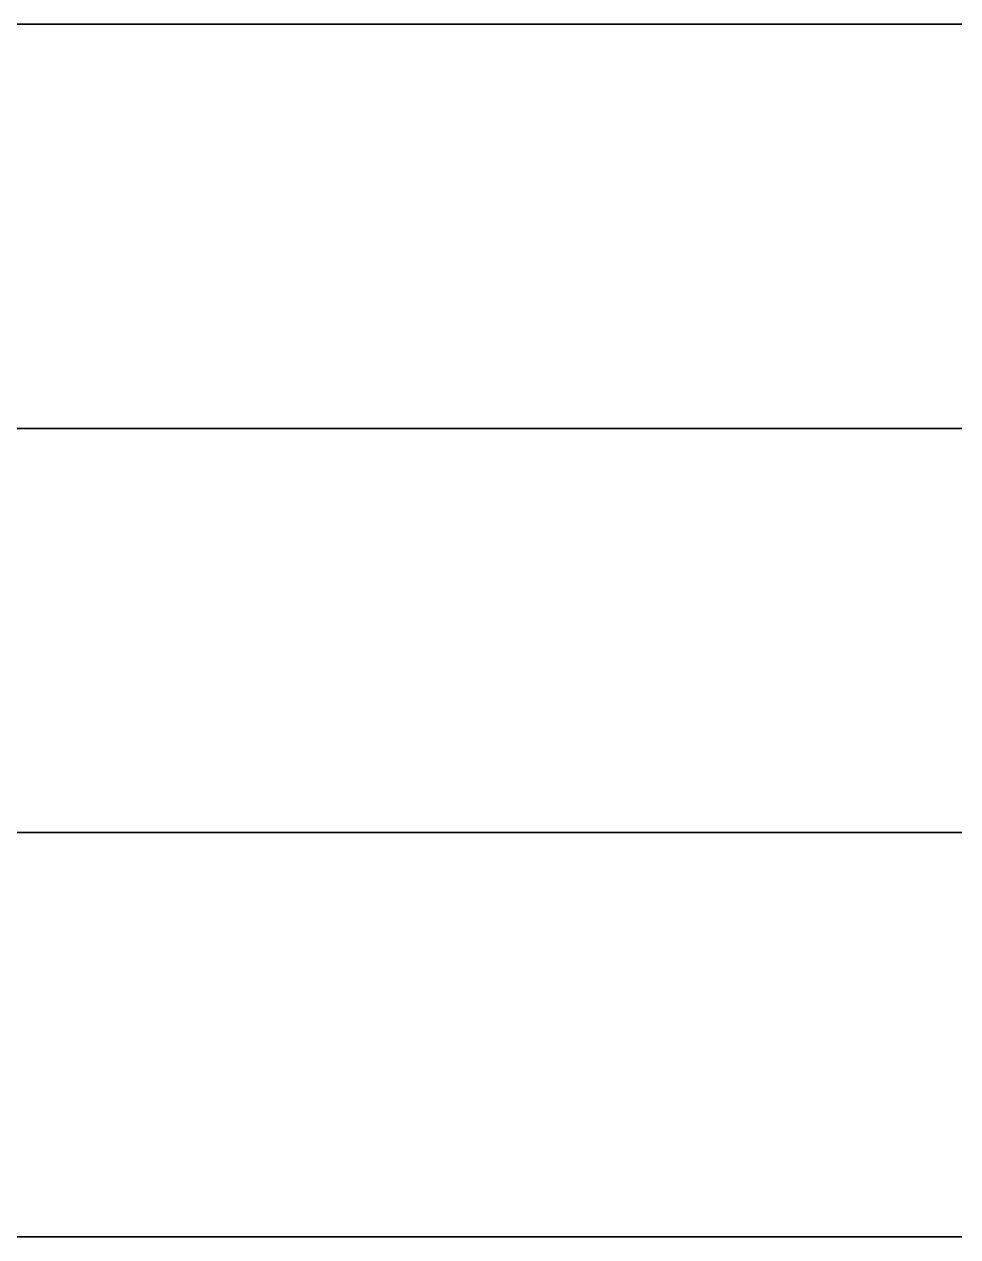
# Model space of a CAD drawing. Header units: metres. Extents: x 350990 to 353010, y 7455300 to 7456700.
# Drawn here: x 352548 to 352779, y 7456400 to 7456700 of the extents above; entities that cross this region are included whole.
import ezdxf

# ---------------------------------------------------------------- set-up
doc = ezdxf.new("R2010")
doc.units = ezdxf.units.M

msp = doc.modelspace()

# ---------------------------------------------------------------- linework, layer by layer
at = {"layer": 'BOC_P400N'}
msp.add_polyline3d([(352540, 7456400, 1284.202), (352550, 7456400, 1285.992), (352560, 7456400, 1287.671), (352570, 7456400, 1289.2), (352580, 7456400, 1290.544), (352590, 7456400, 1291.677), (352600, 7456400, 1292.583), (352610, 7456400, 1293.256), (352620, 7456400, 1293.695), (352630, 7456400, 1293.91), (352640, 7456400, 1293.911), (352650, 7456400, 1293.715), (352660, 7456400, 1293.335), (352670, 7456400, 1292.787), (352680, 7456400, 1292.079), (352690, 7456400, 1291.217), (352700, 7456400, 1290.204), (352710, 7456400, 1289.037), (352720, 7456400, 1287.71), (352730, 7456400, 1286.216), (352740, 7456400, 1284.55), (352750, 7456400, 1282.708), (352760, 7456400, 1280.693), (352770, 7456400, 1278.515), (352780, 7456400, 1276.193)], dxfattribs=at)
at = {"layer": 'BOC_P500N'}
msp.add_polyline3d([(352540, 7456500, 1252.667), (352550, 7456500, 1252.264), (352560, 7456500, 1252.047), (352570, 7456500, 1252.059), (352580, 7456500, 1252.333), (352590, 7456500, 1252.888), (352600, 7456500, 1253.726), (352610, 7456500, 1254.836), (352620, 7456500, 1256.189), (352630, 7456500, 1257.743), (352640, 7456500, 1259.446), (352650, 7456500, 1261.237), (352660, 7456500, 1263.051), (352670, 7456500, 1264.822), (352680, 7456500, 1266.488), (352690, 7456500, 1267.995), (352700, 7456500, 1269.297), (352710, 7456500, 1270.362), (352720, 7456500, 1271.169), (352730, 7456500, 1271.713), (352740, 7456500, 1271.998), (352750, 7456500, 1272.041), (352760, 7456500, 1271.869), (352770, 7456500, 1271.511), (352780, 7456500, 1271.003)], dxfattribs=at)
at = {"layer": 'BOC_P600N'}
msp.add_polyline3d([(352540, 7456600, 1248.154), (352550, 7456600, 1248.836), (352560, 7456600, 1249.566), (352570, 7456600, 1250.314), (352580, 7456600, 1251.053), (352590, 7456600, 1251.757), (352600, 7456600, 1252.403), (352610, 7456600, 1252.975), (352620, 7456600, 1253.466), (352630, 7456600, 1253.873), (352640, 7456600, 1254.203), (352650, 7456600, 1254.466), (352660, 7456600, 1254.679), (352670, 7456600, 1254.86), (352680, 7456600, 1255.024), (352690, 7456600, 1255.188), (352700, 7456600, 1255.361), (352710, 7456600, 1255.545), (352720, 7456600, 1255.738), (352730, 7456600, 1255.926), (352740, 7456600, 1256.092), (352750, 7456600, 1256.212), (352760, 7456600, 1256.257), (352770, 7456600, 1256.198), (352780, 7456600, 1256.01)], dxfattribs=at)
at = {"layer": 'BOC_P700N'}
msp.add_polyline3d([(352540, 7456700, 1249.93), (352550, 7456700, 1250.225), (352560, 7456700, 1250.588), (352570, 7456700, 1251.048), (352580, 7456700, 1251.632), (352590, 7456700, 1252.361), (352600, 7456700, 1253.248), (352610, 7456700, 1254.296), (352620, 7456700, 1255.495), (352630, 7456700, 1256.821), (352640, 7456700, 1258.239), (352650, 7456700, 1259.702), (352660, 7456700, 1261.152), (352670, 7456700, 1262.525), (352680, 7456700, 1262.834), (352690, 7456700, 1262.451), (352700, 7456700, 1261.958), (352710, 7456700, 1261.357), (352720, 7456700, 1260.649), (352730, 7456700, 1259.84), (352740, 7456700, 1258.933), (352750, 7456700, 1257.937), (352760, 7456700, 1256.859), (352770, 7456700, 1255.707), (352780, 7456700, 1254.494)], dxfattribs=at)
at = {"layer": 'BOLC_P400N'}
msp.add_polyline3d([(352540, 7456400, 1253.832), (352550, 7456400, 1254.674), (352560, 7456400, 1255.713), (352570, 7456400, 1256.926), (352580, 7456400, 1258.277), (352590, 7456400, 1259.722), (352600, 7456400, 1261.208), (352610, 7456400, 1262.679), (352620, 7456400, 1264.075), (352630, 7456400, 1265.342), (352640, 7456400, 1266.429), (352650, 7456400, 1267.295), (352660, 7456400, 1267.908), (352670, 7456400, 1268.247), (352680, 7456400, 1268.301), (352690, 7456400, 1268.073), (352700, 7456400, 1267.572), (352710, 7456400, 1266.82), (352720, 7456400, 1265.843), (352730, 7456400, 1264.678), (352740, 7456400, 1263.361), (352750, 7456400, 1261.935), (352760, 7456400, 1260.443), (352770, 7456400, 1258.926), (352780, 7456400, 1257.423)], dxfattribs=at)
at = {"layer": 'BOLC_P500N'}
msp.add_polyline3d([(352540, 7456500, 1222.056), (352550, 7456500, 1223.36), (352560, 7456500, 1225.099), (352570, 7456500, 1227.255), (352580, 7456500, 1229.795), (352590, 7456500, 1232.67), (352600, 7456500, 1235.814), (352610, 7456500, 1239.154), (352620, 7456500, 1242.604), (352630, 7456500, 1246.075), (352640, 7456500, 1249.476), (352650, 7456500, 1252.72), (352660, 7456500, 1255.051), (352670, 7456500, 1256.822), (352680, 7456500, 1258.488), (352690, 7456500, 1259.995), (352700, 7456500, 1261.297), (352710, 7456500, 1262.362), (352720, 7456500, 1263.169), (352730, 7456500, 1263.713), (352740, 7456500, 1263.998), (352750, 7456500, 1263.852), (352760, 7456500, 1262.493), (352770, 7456500, 1260.787), (352780, 7456500, 1258.792)], dxfattribs=at)
at = {"layer": 'BOLC_P600N'}
msp.add_polyline3d([(352540, 7456600, 1202.471), (352550, 7456600, 1202.368), (352560, 7456600, 1202.725), (352570, 7456600, 1203.564), (352580, 7456600, 1204.889), (352590, 7456600, 1206.684), (352600, 7456600, 1208.916), (352610, 7456600, 1211.531), (352620, 7456600, 1214.463), (352630, 7456600, 1217.631), (352640, 7456600, 1220.945), (352650, 7456600, 1224.308), (352660, 7456600, 1227.622), (352670, 7456600, 1230.788), (352680, 7456600, 1233.712), (352690, 7456600, 1236.308), (352700, 7456600, 1238.498), (352710, 7456600, 1240.219), (352720, 7456600, 1241.422), (352730, 7456600, 1242.075), (352740, 7456600, 1242.164), (352750, 7456600, 1241.692), (352760, 7456600, 1240.679), (352770, 7456600, 1239.162), (352780, 7456600, 1237.192)], dxfattribs=at)
at = {"layer": 'BOLC_P700N'}
msp.add_polyline3d([(352540, 7456700, 1213.633), (352550, 7456700, 1211.298), (352560, 7456700, 1209.15), (352570, 7456700, 1207.263), (352580, 7456700, 1205.7), (352590, 7456700, 1204.507), (352600, 7456700, 1203.715), (352610, 7456700, 1203.335), (352620, 7456700, 1203.364), (352630, 7456700, 1203.777), (352640, 7456700, 1204.538), (352650, 7456700, 1205.594), (352660, 7456700, 1206.88), (352670, 7456700, 1208.32), (352680, 7456700, 1209.835), (352690, 7456700, 1211.338), (352700, 7456700, 1212.746), (352710, 7456700, 1213.977), (352720, 7456700, 1214.957), (352730, 7456700, 1215.623), (352740, 7456700, 1215.927), (352750, 7456700, 1215.832), (352760, 7456700, 1215.323), (352770, 7456700, 1214.399), (352780, 7456700, 1213.08)], dxfattribs=at)
at = {"layer": 'BOX_P400N'}
msp.add_polyline3d([(352540, 7456400, 1229.962), (352550, 7456400, 1229.38), (352560, 7456400, 1229.493), (352570, 7456400, 1230.306), (352580, 7456400, 1231.773), (352590, 7456400, 1233.804), (352600, 7456400, 1236.268), (352610, 7456400, 1239.005), (352620, 7456400, 1241.839), (352630, 7456400, 1244.59), (352640, 7456400, 1247.087), (352650, 7456400, 1249.183), (352660, 7456400, 1250.761), (352670, 7456400, 1251.74), (352680, 7456400, 1252.083), (352690, 7456400, 1251.793), (352700, 7456400, 1250.914), (352710, 7456400, 1249.521), (352720, 7456400, 1247.719), (352730, 7456400, 1245.629), (352740, 7456400, 1243.378), (352750, 7456400, 1241.094), (352760, 7456400, 1238.89), (352770, 7456400, 1236.862), (352780, 7456400, 1235.081)], dxfattribs=at)
at = {"layer": 'BOX_P500N'}
msp.add_polyline3d([(352540, 7456500, 1181.543), (352550, 7456500, 1181.622), (352560, 7456500, 1182.87), (352570, 7456500, 1185.284), (352580, 7456500, 1188.802), (352590, 7456500, 1193.305), (352600, 7456500, 1198.63), (352610, 7456500, 1204.578), (352620, 7456500, 1210.925), (352630, 7456500, 1217.436), (352640, 7456500, 1223.882), (352650, 7456500, 1230.047), (352660, 7456500, 1235.067), (352670, 7456500, 1239.21), (352680, 7456500, 1242.873), (352690, 7456500, 1245.966), (352700, 7456500, 1248.437), (352710, 7456500, 1250.264), (352720, 7456500, 1251.454), (352730, 7456500, 1252.039), (352740, 7456500, 1252.071), (352750, 7456500, 1251.422), (352760, 7456500, 1249.353), (352770, 7456500, 1246.768), (352780, 7456500, 1243.757)], dxfattribs=at)
at = {"layer": 'BOX_P600N'}
msp.add_polyline3d([(352540, 7456600, 1162.179), (352550, 7456600, 1161.615), (352560, 7456600, 1162.022), (352570, 7456600, 1163.383), (352580, 7456600, 1165.64), (352590, 7456600, 1168.701), (352600, 7456600, 1172.442), (352610, 7456600, 1176.722), (352620, 7456600, 1181.386), (352630, 7456600, 1186.275), (352640, 7456600, 1191.234), (352650, 7456600, 1196.116), (352660, 7456600, 1200.79), (352670, 7456600, 1205.139), (352680, 7456600, 1209.066), (352690, 7456600, 1212.488), (352700, 7456600, 1215.341), (352710, 7456600, 1217.575), (352720, 7456600, 1219.154), (352730, 7456600, 1220.057), (352740, 7456600, 1220.271), (352750, 7456600, 1219.8), (352760, 7456600, 1218.659), (352770, 7456600, 1216.878), (352780, 7456600, 1214.501)], dxfattribs=at)
at = {"layer": 'BOX_P700N'}
msp.add_polyline3d([(352540, 7456700, 1187.476), (352550, 7456700, 1187.186), (352560, 7456700, 1187.388), (352570, 7456700, 1188.048), (352580, 7456700, 1189.115), (352590, 7456700, 1190.526), (352600, 7456700, 1192.209), (352610, 7456700, 1194.087), (352620, 7456700, 1196.089), (352630, 7456700, 1197.777), (352640, 7456700, 1198.538), (352650, 7456700, 1199.594), (352660, 7456700, 1200.88), (352670, 7456700, 1202.32), (352680, 7456700, 1203.835), (352690, 7456700, 1205.338), (352700, 7456700, 1206.746), (352710, 7456700, 1207.977), (352720, 7456700, 1208.957), (352730, 7456700, 1208.793), (352740, 7456700, 1207.691), (352750, 7456700, 1206.008), (352760, 7456700, 1203.724), (352770, 7456700, 1200.845), (352780, 7456700, 1197.398)], dxfattribs=at)
at = {"layer": 'IMP_P400N'}
msp.add_polyline3d([(352543.982, 7456400, 830), (352550, 7456400, 821.579), (352551.123, 7456400, 820), (352557.978, 7456400, 810), (352560, 7456400, 807.007), (352564.847, 7456400, 800), (352570, 7456400, 792.648), (352571.945, 7456400, 790), (352579.349, 7456400, 780), (352580, 7456400, 779.118), (352587.169, 7456400, 770), (352590, 7456400, 766.443), (352593.749, 7456400, 760), (352595.593, 7456400, 750), (352597.36, 7456400, 740), (352599.118, 7456400, 730), (352600, 7456400, 724.988), (352600.874, 7456400, 720), (352602.641, 7456400, 710), (352604.443, 7456400, 700), (352606.288, 7456400, 690), (352608.183, 7456400, 680), (352610, 7456400, 670.67), (352610.127, 7456400, 670), (352612.075, 7456400, 660), (352614.068, 7456400, 650), (352616.103, 7456400, 640), (352618.179, 7456400, 630), (352620, 7456400, 621.401), (352620.283, 7456400, 620), (352622.364, 7456400, 610), (352624.484, 7456400, 600), (352626.651, 7456400, 590), (352628.848, 7456400, 580), (352630, 7456400, 575.093), (352631.121, 7456400, 570), (352631.582, 7456400, 560), (352632.128, 7456400, 550), (352633.086, 7456400, 540), (352634.601, 7456400, 530), (352636.755, 7456400, 520), (352639.664, 7456400, 510), (352640, 7456400, 509.064), (352643.153, 7456400, 500), (352647.584, 7456400, 490), (352650, 7456400, 485.504), (352652.9, 7456400, 480), (352659.231, 7456400, 470), (352660, 7456400, 468.932), (352663.754, 7456400, 460), (352668.017, 7456400, 450), (352670, 7456400, 445.428), (352672.43, 7456400, 440), (352677.031, 7456400, 430), (352680, 7456400, 423.661), (352681.792, 7456400, 420), (352686.682, 7456400, 410), (352690, 7456400, 403.144), (352691.576, 7456400, 400), (352696.417, 7456400, 390), (352700, 7456400, 382.246), (352701.055, 7456400, 380), (352705.424, 7456400, 370), (352709.423, 7456400, 360), (352710, 7456400, 358.401), (352712.997, 7456400, 350), (352716.136, 7456400, 340), (352718.858, 7456400, 330), (352720, 7456400, 325.132), (352721.169, 7456400, 320), (352723.117, 7456400, 310), (352724.779, 7456400, 300), (352720, 7456400, 292.507), (352710, 7456400, 290.99), (352700, 7456400, 290.621), (352690, 7456400, 290.454), (352680, 7456400, 290.46), (352670, 7456400, 290.665), (352660, 7456400, 291.195), (352650, 7456400, 295.567), (352648.765, 7456400, 300), (352645.195, 7456400, 310), (352641.82, 7456400, 320), (352640, 7456400, 325.745), (352638.618, 7456400, 330), (352635.585, 7456400, 340), (352632.754, 7456400, 350), (352630.116, 7456400, 360), (352630, 7456400, 360.475), (352627.613, 7456400, 370), (352625.278, 7456400, 380), (352623.092, 7456400, 390), (352621.035, 7456400, 400), (352620, 7456400, 405.341), (352619.079, 7456400, 410), (352617.207, 7456400, 420), (352615.402, 7456400, 430), (352613.642, 7456400, 440), (352611.904, 7456400, 450), (352610.165, 7456400, 460), (352610, 7456400, 460.941), (352608.439, 7456400, 470), (352606.693, 7456400, 480), (352604.909, 7456400, 490), (352603.079, 7456400, 500), (352601.193, 7456400, 510), (352600, 7456400, 516.104), (352599.273, 7456400, 520), (352597.331, 7456400, 530), (352595.326, 7456400, 540), (352593.253, 7456400, 550), (352591.111, 7456400, 560), (352590, 7456400, 564.968), (352588.92, 7456400, 570), (352586.672, 7456400, 580), (352584.331, 7456400, 590), (352581.89, 7456400, 600), (352580, 7456400, 607.4), (352579.347, 7456400, 610), (352576.697, 7456400, 620), (352573.915, 7456400, 630), (352570.993, 7456400, 640), (352570, 7456400, 643.241), (352567.912, 7456400, 650), (352564.671, 7456400, 660), (352561.281, 7456400, 670), (352560, 7456400, 673.636), (352557.711, 7456400, 680), (352553.991, 7456400, 690), (352550.167, 7456400, 700), (352550, 7456400, 700.43), (352546.2, 7456400, 710)], dxfattribs=at)
at = {"layer": 'PHY_P400N'}
msp.add_polyline3d([(352540, 7456400, 909.07), (352549.845, 7456400, 900), (352550, 7456400, 899.851), (352559.937, 7456400, 890), (352560, 7456400, 889.935), (352569.475, 7456400, 880), (352570, 7456400, 879.428), (352578.718, 7456400, 870), (352580, 7456400, 868.571), (352587.936, 7456400, 860), (352590, 7456400, 857.729), (352597.438, 7456400, 850), (352600, 7456400, 847.32), (352607.621, 7456400, 840), (352610, 7456400, 837.722), (352619.059, 7456400, 830), (352620, 7456400, 829.204), (352630, 7456400, 821.916), (352633.153, 7456400, 820), (352640, 7456400, 815.875), (352650, 7456400, 811.056), (352652.842, 7456400, 810), (352660, 7456400, 807.338), (352670, 7456400, 801.778), (352671.238, 7456400, 800), (352670, 7456400, 799.238), (352660, 7456400, 793.045), (352656.982, 7456400, 790), (352650, 7456400, 785.028), (352641.228, 7456400, 780), (352640, 7456400, 779.267), (352630, 7456400, 775.525), (352620, 7456400, 774.269), (352610, 7456400, 775.374), (352600, 7456400, 778.414), (352596.315, 7456400, 780), (352590, 7456400, 782.713), (352580, 7456400, 787.728), (352575.689, 7456400, 790), (352570, 7456400, 793.017), (352560, 7456400, 798.46), (352557.24, 7456400, 800), (352550, 7456400, 804.062), (352540.294, 7456400, 810)], dxfattribs=at)
for points in [[(352740, 7456400, 789.902), (352739.862, 7456400, 790), (352740, 7456400, 790.157), (352740.434, 7456400, 790)], [(352760, 7456400, 779.314), (352758.489, 7456400, 780), (352760, 7456400, 780.945), (352761.314, 7456400, 780)]]:
    msp.add_polyline3d(points, close=True, dxfattribs=at)
at = {"layer": 'PHY_P500N'}
msp.add_polyline3d([(352540, 7456500, 908.529), (352549.173, 7456500, 900), (352550, 7456500, 899.148), (352558.321, 7456500, 890), (352560, 7456500, 887.939), (352566.181, 7456500, 880), (352570, 7456500, 874.527), (352573.086, 7456500, 870), (352579.264, 7456500, 860), (352580, 7456500, 858.7), (352584.958, 7456500, 850), (352580, 7456500, 842.584), (352570, 7456500, 846.141), (352560, 7456500, 847.929), (352550, 7456500, 846.857), (352540, 7456500, 843.34)], dxfattribs=at)
msp.add_polyline3d([(352590, 7456500, 839.364), (352588.379, 7456500, 840), (352590, 7456500, 840.622), (352590.345, 7456500, 840)], close=True, dxfattribs=at)
at = {"layer": 'PRO_P400N'}
for points in [[(352540, 7456400, 1293.235), (352550, 7456400, 1294.354), (352560, 7456400, 1295.349), (352570, 7456400, 1296.211), (352580, 7456400, 1296.933), (352590, 7456400, 1297.508), (352600, 7456400, 1297.933), (352610, 7456400, 1298.204), (352620, 7456400, 1298.323), (352630, 7456400, 1298.288), (352640, 7456400, 1298.105), (352650, 7456400, 1297.776), (352660, 7456400, 1297.308), (352670, 7456400, 1296.709), (352680, 7456400, 1295.985), (352690, 7456400, 1295.148), (352700, 7456400, 1294.207), (352710, 7456400, 1293.174), (352720, 7456400, 1292.059), (352730, 7456400, 1290.876), (352737.062, 7456400, 1290), (352740, 7456400, 1289.445), (352749.504, 7456400, 1280), (352749.299, 7456400, 1270), (352747.599, 7456400, 1260), (352743.81, 7456400, 1250), (352740, 7456400, 1243.779), (352737.449, 7456400, 1240), (352730, 7456400, 1231.177), (352729.076, 7456400, 1230), (352720.875, 7456400, 1220), (352720, 7456400, 1218.903), (352714.353, 7456400, 1210), (352710, 7456400, 1201.917), (352709.181, 7456400, 1200), (352705.748, 7456400, 1190), (352703.339, 7456400, 1180), (352710, 7456400, 1173.47), (352713.742, 7456400, 1170), (352720, 7456400, 1164.046), (352724.362, 7456400, 1160), (352730, 7456400, 1154.435), (352734.429, 7456400, 1150), (352740, 7456400, 1143.802), (352743.235, 7456400, 1140), (352750, 7456400, 1130.699), (352750.466, 7456400, 1130), (352756.376, 7456400, 1120), (352760, 7456400, 1112.492), (352761.093, 7456400, 1110), (352765.063, 7456400, 1100), (352768.472, 7456400, 1090), (352770, 7456400, 1085.253), (352771.582, 7456400, 1080), (352774.563, 7456400, 1070), (352777.519, 7456400, 1060), (352780, 7456400, 1051.936)], [(352780, 7456400, 290.013), (352770, 7456400, 290.013), (352760, 7456400, 290.013), (352750, 7456400, 290.013), (352740, 7456400, 290.012), (352730, 7456400, 290.012), (352720, 7456400, 290.012), (352710, 7456400, 290.012), (352700, 7456400, 290.012), (352690, 7456400, 290.012), (352680, 7456400, 290.012), (352670, 7456400, 290.012), (352660, 7456400, 290.012), (352650, 7456400, 290.012), (352640, 7456400, 290.012), (352630, 7456400, 290.012), (352620, 7456400, 290.012), (352610, 7456400, 290.011), (352600, 7456400, 290.011), (352590, 7456400, 290.011), (352580, 7456400, 290.011), (352570, 7456400, 290.011), (352560, 7456400, 290.011), (352550, 7456400, 290.011), (352540, 7456400, 290.011)]]:
    msp.add_polyline3d(points, dxfattribs=at)
at = {"layer": 'PRO_P500N'}
for points in [[(352540, 7456500, 1266.027), (352550, 7456500, 1266.859), (352560, 7456500, 1267.695), (352570, 7456500, 1268.529), (352580, 7456500, 1269.358), (352587.843, 7456500, 1270), (352590, 7456500, 1270.177), (352600, 7456500, 1270.981), (352610, 7456500, 1271.766), (352620, 7456500, 1272.529), (352630, 7456500, 1273.265), (352640, 7456500, 1273.97), (352650, 7456500, 1274.64), (352660, 7456500, 1275.27), (352670, 7456500, 1275.858), (352680, 7456500, 1276.398), (352690, 7456500, 1274.109), (352694.032, 7456500, 1270), (352690, 7456500, 1265.632), (352685.402, 7456500, 1260), (352680, 7456500, 1252.338), (352678.58, 7456500, 1250), (352673.502, 7456500, 1240), (352670, 7456500, 1231.044), (352669.637, 7456500, 1230), (352666.984, 7456500, 1220), (352665.215, 7456500, 1210), (352664.276, 7456500, 1200), (352664.143, 7456500, 1190), (352664.821, 7456500, 1180), (352670, 7456500, 1175.649), (352677.027, 7456500, 1170), (352680, 7456500, 1167.793), (352690, 7456500, 1160.708), (352691.052, 7456500, 1160), (352700, 7456500, 1154.283), (352706.966, 7456500, 1150), (352710, 7456500, 1148.184), (352720, 7456500, 1142.333), (352724.01, 7456500, 1140), (352730, 7456500, 1136.476), (352740, 7456500, 1130.355), (352740.557, 7456500, 1130), (352750, 7456500, 1123.674), (352754.955, 7456500, 1120), (352760, 7456500, 1115.965), (352766.62, 7456500, 1110), (352770, 7456500, 1106.642), (352775.915, 7456500, 1100), (352780, 7456500, 1094.871)], [(352780, 7456500, 290.015), (352770, 7456500, 290.015), (352760, 7456500, 290.014), (352750, 7456500, 290.014), (352740, 7456500, 290.014), (352730, 7456500, 290.014), (352720, 7456500, 290.013), (352710, 7456500, 290.013), (352700, 7456500, 290.013), (352690, 7456500, 290.013), (352680, 7456500, 290.013), (352670, 7456500, 290.013), (352660, 7456500, 290.013), (352650, 7456500, 290.013), (352640, 7456500, 290.013), (352630, 7456500, 290.013), (352620, 7456500, 290.013), (352610, 7456500, 290.013), (352600, 7456500, 290.012), (352590, 7456500, 290.012), (352580, 7456500, 290.012), (352570, 7456500, 290.012), (352560, 7456500, 290.012), (352550, 7456500, 290.012), (352540, 7456500, 290.012)]]:
    msp.add_polyline3d(points, dxfattribs=at)
at = {"layer": 'PRO_P600N'}
for points in [[(352540, 7456600, 1260.15), (352550, 7456600, 1260.596), (352560, 7456600, 1261.007), (352570, 7456600, 1261.379), (352580, 7456600, 1261.711), (352590, 7456600, 1262.001), (352600, 7456600, 1262.246), (352610, 7456600, 1262.445), (352620, 7456600, 1262.598), (352630, 7456600, 1262.702), (352633.788, 7456600, 1260), (352631.678, 7456600, 1250), (352630, 7456600, 1244.601), (352628.602, 7456600, 1240), (352625.294, 7456600, 1230), (352621.67, 7456600, 1220), (352620, 7456600, 1215.862), (352617.333, 7456600, 1210), (352611.973, 7456600, 1200), (352610, 7456600, 1196.854), (352604.386, 7456600, 1190), (352600, 7456600, 1185.586), (352591.409, 7456600, 1180), (352598.277, 7456600, 1170), (352600, 7456600, 1168.139), (352606.994, 7456600, 1160), (352610, 7456600, 1157.55), (352619.167, 7456600, 1150), (352620, 7456600, 1149.496), (352630, 7456600, 1143.01), (352634.82, 7456600, 1140), (352640, 7456600, 1137.368), (352650, 7456600, 1132.324), (352654.717, 7456600, 1130), (352660, 7456600, 1127.714), (352670, 7456600, 1123.448), (352678.497, 7456600, 1120), (352680, 7456600, 1119.429), (352690, 7456600, 1115.662), (352700, 7456600, 1112.076), (352706.063, 7456600, 1110), (352710, 7456600, 1108.638), (352720, 7456600, 1105.281), (352730, 7456600, 1101.98), (352736.007, 7456600, 1100), (352740, 7456600, 1098.579), (352750, 7456600, 1094.878), (352760, 7456600, 1090.809), (352761.778, 7456600, 1090), (352770, 7456600, 1085.779), (352779.666, 7456600, 1080)], [(352780, 7456600, 290.017), (352770, 7456600, 290.016), (352760, 7456600, 290.016), (352750, 7456600, 290.015), (352740, 7456600, 290.015), (352730, 7456600, 290.015), (352720, 7456600, 290.015), (352710, 7456600, 290.014), (352700, 7456600, 290.014), (352690, 7456600, 290.014), (352680, 7456600, 290.014), (352670, 7456600, 290.014), (352660, 7456600, 290.014), (352650, 7456600, 290.014), (352640, 7456600, 290.014), (352630, 7456600, 290.014), (352620, 7456600, 290.014), (352610, 7456600, 290.013), (352600, 7456600, 290.013), (352590, 7456600, 290.013), (352580, 7456600, 290.013), (352570, 7456600, 290.013), (352560, 7456600, 290.013), (352550, 7456600, 290.012), (352540, 7456600, 290.012)]]:
    msp.add_polyline3d(points, dxfattribs=at)
at = {"layer": 'PRO_P700N'}
msp.add_polyline3d([(352520, 7456700, 1241.876), (352513.611, 7456700, 1250), (352520, 7456700, 1258.832), (352527.884, 7456700, 1260), (352530, 7456700, 1260.144), (352540, 7456700, 1260.82), (352550, 7456700, 1261.481), (352560, 7456700, 1262.117), (352570, 7456700, 1262.721), (352580, 7456700, 1263.283), (352584.906, 7456700, 1260), (352584.782, 7456700, 1250), (352581.331, 7456700, 1240), (352580, 7456700, 1237.974), (352571.998, 7456700, 1230), (352570, 7456700, 1228.703), (352560, 7456700, 1225.614), (352550, 7456700, 1225.634), (352540, 7456700, 1228.163), (352536.075, 7456700, 1230), (352530, 7456700, 1233.515), (352521.799, 7456700, 1240)], close=True, dxfattribs=at)
for points in [[(352540, 7456700, 1023.853), (352550, 7456700, 1022.715), (352560, 7456700, 1022.247), (352570, 7456700, 1022.433), (352580, 7456700, 1023.211), (352590, 7456700, 1024.457), (352600, 7456700, 1025.987), (352610, 7456700, 1027.567), (352620, 7456700, 1028.93), (352630, 7456700, 1029.803), (352640, 7456700, 1029.926), (352650, 7456700, 1029.068), (352660, 7456700, 1027.014), (352670, 7456700, 1023.537), (352676.989, 7456700, 1020), (352680, 7456700, 1018.348), (352690, 7456700, 1010.944), (352691.021, 7456700, 1010), (352700, 7456700, 1000.39), (352700.303, 7456700, 1000), (352707.185, 7456700, 990), (352710, 7456700, 985.258), (352712.774, 7456700, 980), (352717.571, 7456700, 970), (352720, 7456700, 964.675), (352722.007, 7456700, 960), (352726.338, 7456700, 950), (352730, 7456700, 941.8), (352730.795, 7456700, 940), (352735.651, 7456700, 930), (352740, 7456700, 921.858), (352741.024, 7456700, 920), (352747.272, 7456700, 910), (352750, 7456700, 906.146), (352754.651, 7456700, 900), (352760, 7456700, 893.749), (352763.524, 7456700, 890), (352770, 7456700, 883.835), (352774.535, 7456700, 880), (352780, 7456700, 875.782)], [(352780, 7456700, 290.018), (352770, 7456700, 290.017), (352760, 7456700, 290.017), (352750, 7456700, 290.016), (352740, 7456700, 290.016), (352730, 7456700, 290.016), (352720, 7456700, 290.016), (352710, 7456700, 290.015), (352700, 7456700, 290.015), (352690, 7456700, 290.015), (352680, 7456700, 290.015), (352670, 7456700, 290.015), (352660, 7456700, 290.015), (352650, 7456700, 290.015), (352640, 7456700, 290.015), (352630, 7456700, 290.015), (352620, 7456700, 290.014), (352610, 7456700, 290.014), (352600, 7456700, 290.014), (352590, 7456700, 290.014), (352580, 7456700, 290.014), (352570, 7456700, 290.013), (352560, 7456700, 290.013), (352550, 7456700, 290.013), (352540, 7456700, 290.013)]]:
    msp.add_polyline3d(points, dxfattribs=at)
at = {"layer": 'TOH_P400N'}
msp.add_polyline3d([(352540, 7456400, 1210.959), (352550, 7456400, 1209.979), (352560, 7456400, 1209.109), (352570, 7456400, 1208.404), (352580, 7456400, 1207.899), (352590, 7456400, 1207.603), (352600, 7456400, 1207.5), (352610, 7456400, 1207.554), (352620, 7456400, 1207.71), (352630, 7456400, 1207.906), (352640, 7456400, 1208.075), (352650, 7456400, 1208.153), (352660, 7456400, 1208.083), (352670, 7456400, 1207.819), (352680, 7456400, 1207.326), (352690, 7456400, 1206.585), (352700, 7456400, 1205.592), (352710, 7456400, 1204.357), (352720, 7456400, 1202.905), (352730, 7456400, 1201.272), (352740, 7456400, 1199.507), (352750, 7456400, 1197.664), (352760, 7456400, 1195.805), (352770, 7456400, 1193.993), (352780, 7456400, 1192.288)], dxfattribs=at)
at = {"layer": 'TOH_P500N'}
msp.add_polyline3d([(352540, 7456500, 1150.829), (352550, 7456500, 1148.899), (352560, 7456500, 1147.55), (352570, 7456500, 1146.919), (352580, 7456500, 1147.115), (352590, 7456500, 1148.212), (352600, 7456500, 1150.246), (352610, 7456500, 1153.21), (352620, 7456500, 1157.057), (352630, 7456500, 1161.698), (352640, 7456500, 1167.012), (352650, 7456500, 1172.844), (352660, 7456500, 1178.34), (352670, 7456500, 1183.728), (352680, 7456500, 1189.313), (352690, 7456500, 1194.869), (352700, 7456500, 1200.173), (352710, 7456500, 1205.005), (352720, 7456500, 1209.166), (352730, 7456500, 1212.484), (352740, 7456500, 1214.82), (352750, 7456500, 1215.891), (352760, 7456500, 1214.839), (352770, 7456500, 1212.501), (352780, 7456500, 1208.95)], dxfattribs=at)
at = {"layer": 'TOH_P600N'}
msp.add_polyline3d([(352540, 7456600, 1122.162), (352550, 7456600, 1121.861), (352560, 7456600, 1122.098), (352570, 7456600, 1122.9), (352580, 7456600, 1124.284), (352590, 7456600, 1126.254), (352600, 7456600, 1128.802), (352610, 7456600, 1131.907), (352620, 7456600, 1135.536), (352630, 7456600, 1139.641), (352640, 7456600, 1144.162), (352650, 7456600, 1149.021), (352660, 7456600, 1154.13), (352670, 7456600, 1159.378), (352680, 7456600, 1164.645), (352690, 7456600, 1169.79), (352700, 7456600, 1174.666), (352710, 7456600, 1179.118), (352720, 7456600, 1182.991), (352730, 7456600, 1186.138), (352740, 7456600, 1188.429), (352750, 7456600, 1189.761), (352760, 7456600, 1190.061), (352770, 7456600, 1189.301), (352780, 7456600, 1187.496)], dxfattribs=at)
at = {"layer": 'TOH_P700N'}
msp.add_polyline3d([(352540, 7456700, 1150.029), (352550, 7456700, 1150.876), (352560, 7456700, 1152.235), (352570, 7456700, 1154.025), (352580, 7456700, 1156.15), (352590, 7456700, 1158.507), (352600, 7456700, 1160.994), (352610, 7456700, 1163.515), (352620, 7456700, 1165.984), (352630, 7456700, 1167.971), (352640, 7456700, 1168.872), (352650, 7456700, 1169.937), (352660, 7456700, 1171.132), (352670, 7456700, 1172.424), (352680, 7456700, 1173.775), (352690, 7456700, 1175.149), (352700, 7456700, 1176.506), (352710, 7456700, 1177.811), (352720, 7456700, 1179.031), (352730, 7456700, 1179.309), (352740, 7456700, 1178.882), (352750, 7456700, 1178.127), (352760, 7456700, 1177.042), (352770, 7456700, 1175.636), (352780, 7456700, 1173.934)], dxfattribs=at)
at = {"layer": 'TOPO_P400N'}
msp.add_polyline3d([(352540, 7456400, 1293.235), (352550, 7456400, 1294.354), (352560, 7456400, 1295.349), (352570, 7456400, 1296.211), (352580, 7456400, 1296.933), (352590, 7456400, 1297.508), (352600, 7456400, 1297.933), (352610, 7456400, 1298.204), (352620, 7456400, 1298.323), (352630, 7456400, 1298.288), (352640, 7456400, 1298.105), (352650, 7456400, 1297.776), (352660, 7456400, 1297.308), (352670, 7456400, 1296.709), (352680, 7456400, 1295.985), (352690, 7456400, 1295.148), (352700, 7456400, 1294.207), (352710, 7456400, 1293.174), (352720, 7456400, 1292.059), (352730, 7456400, 1290.876), (352740, 7456400, 1289.636), (352750, 7456400, 1288.35), (352760, 7456400, 1287.032), (352770, 7456400, 1285.692), (352780, 7456400, 1284.343)], dxfattribs=at)
at = {"layer": 'TOPO_P500N'}
msp.add_polyline3d([(352540, 7456500, 1266.027), (352550, 7456500, 1266.859), (352560, 7456500, 1267.695), (352570, 7456500, 1268.529), (352580, 7456500, 1269.358), (352590, 7456500, 1270.177), (352600, 7456500, 1270.981), (352610, 7456500, 1271.766), (352620, 7456500, 1272.529), (352630, 7456500, 1273.265), (352640, 7456500, 1273.97), (352650, 7456500, 1274.64), (352660, 7456500, 1275.27), (352670, 7456500, 1275.858), (352680, 7456500, 1276.398), (352690, 7456500, 1276.887), (352700, 7456500, 1277.321), (352710, 7456500, 1277.697), (352720, 7456500, 1278.01), (352730, 7456500, 1278.258), (352740, 7456500, 1278.437), (352750, 7456500, 1278.544), (352760, 7456500, 1278.577), (352770, 7456500, 1278.534), (352780, 7456500, 1278.412)], dxfattribs=at)
at = {"layer": 'TOPO_P600N'}
msp.add_polyline3d([(352540, 7456600, 1260.15), (352550, 7456600, 1260.596), (352560, 7456600, 1261.007), (352570, 7456600, 1261.379), (352580, 7456600, 1261.711), (352590, 7456600, 1262.001), (352600, 7456600, 1262.246), (352610, 7456600, 1262.445), (352620, 7456600, 1262.598), (352630, 7456600, 1262.702), (352640, 7456600, 1262.757), (352650, 7456600, 1262.762), (352660, 7456600, 1262.718), (352670, 7456600, 1262.625), (352680, 7456600, 1262.482), (352690, 7456600, 1262.291), (352700, 7456600, 1262.053), (352710, 7456600, 1261.769), (352720, 7456600, 1261.442), (352730, 7456600, 1261.073), (352740, 7456600, 1260.666), (352750, 7456600, 1260.223), (352760, 7456600, 1259.749), (352770, 7456600, 1259.248), (352780, 7456600, 1258.724)], dxfattribs=at)
at = {"layer": 'TOPO_P700N'}
msp.add_polyline3d([(352540, 7456700, 1260.82), (352550, 7456700, 1261.481), (352560, 7456700, 1262.117), (352570, 7456700, 1262.721), (352580, 7456700, 1263.283), (352590, 7456700, 1263.794), (352600, 7456700, 1264.246), (352610, 7456700, 1264.63), (352620, 7456700, 1264.938), (352630, 7456700, 1265.163), (352640, 7456700, 1265.298), (352650, 7456700, 1265.337), (352660, 7456700, 1265.275), (352670, 7456700, 1265.108), (352680, 7456700, 1264.834), (352690, 7456700, 1264.451), (352700, 7456700, 1263.958), (352710, 7456700, 1263.357), (352720, 7456700, 1262.649), (352730, 7456700, 1261.84), (352740, 7456700, 1260.933), (352750, 7456700, 1259.937), (352760, 7456700, 1258.859), (352770, 7456700, 1257.707), (352780, 7456700, 1256.494)], dxfattribs=at)

doc.saveas('drawing.dxf')
